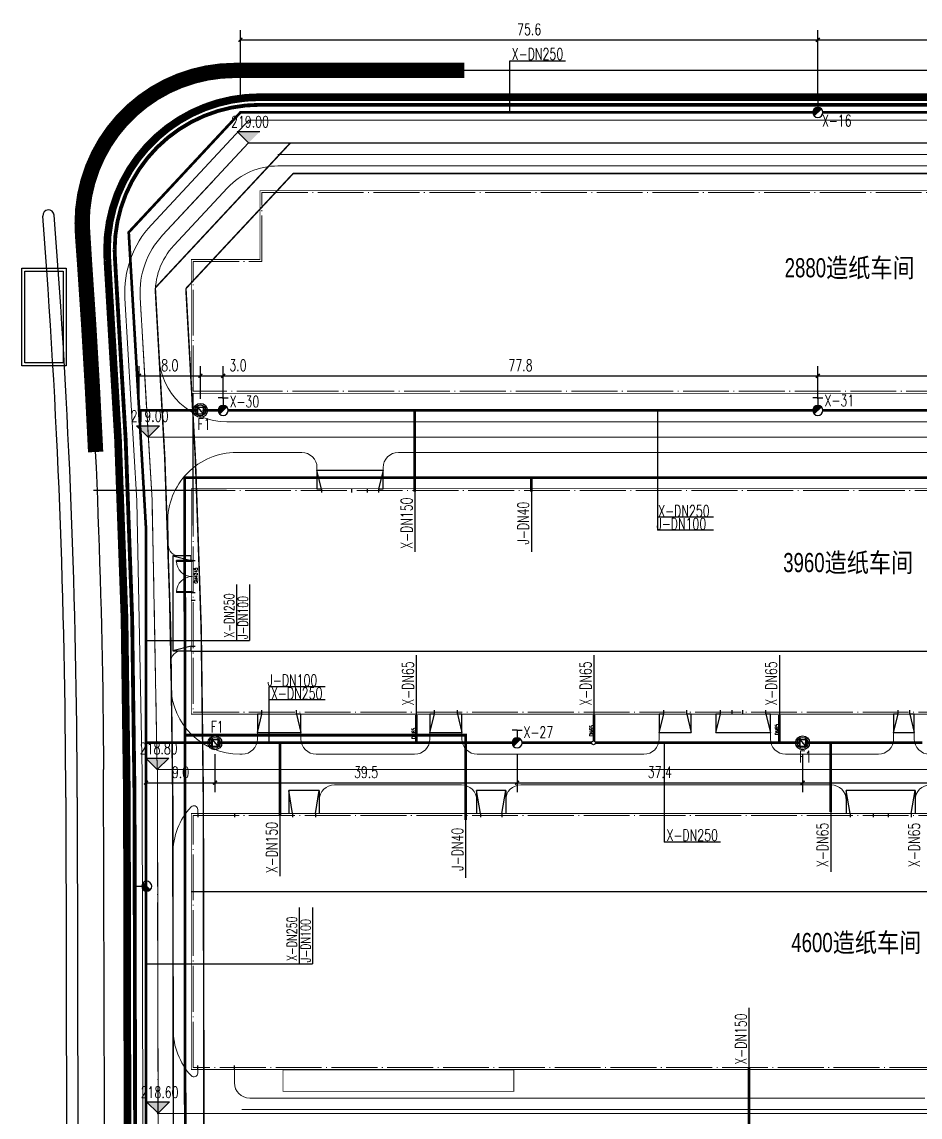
# Model space of a CAD drawing. Header units: metres. Extents: x 497246 to 997717, y 2998582 to 5998198.
# Drawn here: x 499215.6 to 499333.1, y 2999120.8 to 2999264.2 of the extents above; entities that cross this region are included whole.
import ezdxf
from ezdxf.enums import TextEntityAlignment as Align

# ---------------------------------------------------------------- set-up
doc = ezdxf.new("R2010")
doc.units = ezdxf.units.M
doc.header["$LTSCALE"] = 1000
for name, pattern in [('ACAD_ISO05W100', [34, 24, -3, 0.5, -3, 0.5, -3]), ('DASH', [0.35, 0.25, -0.1]), ('DASHED', [19.05, 12.7, -6.35]), ('DOTE', [2.42, 2, -0.2, 0.02, -0.2]), ('PHANTOM2', [31.75, 15.875, -3.175, 3.175, -3.175, 3.175, -3.175])]:
    doc.linetypes.add(name, pattern=pattern)
doc.layers.get('0').update_dxf_attribs({"linetype": 'CONTINUOUS'})
doc.layers.get('Defpoints').update_dxf_attribs({"linetype": 'CONTINUOUS'})
for name, color, linetype in [('00侧分带', 3, 'CONTINUOUS'), ('DIM_ELEV', 3, 'CONTINUOUS'), ('DIM_雨水', 3, 'CONTINUOUS'), ('EQUIP_消火栓', 7, 'CONTINUOUS'), ('PIPE-消防', 1, 'CONTINUOUS'), ('PIPE-给水', 3, 'CONTINUOUS'), ('PUB_TEXT', 7, 'CONTINUOUS'), ('RD-侧石线', 5, 'CONTINUOUS'), ('RD-红线', 7, 'CONTINUOUS'), ('TEXT_消防', 7, 'CONTINUOUS'), ('TWT_DIM', 3, 'CONTINUOUS'), ('VALVE_喷淋', 7, 'CONTINUOUS'), ('WINDOW', 4, 'CONTINUOUS'), ('WINDOW_TEXT', 7, 'CONTINUOUS'), ('围墙', 6, 'FENCELINE2'), ('图例层', 7, 'CONTINUOUS'), ('建筑', 7, 'CONTINUOUS'), ('建筑门坡散水', 9, 'CONTINUOUS'), ('散水坡道', 2, 'CONTINUOUS'), ('文字', 255, 'CONTINUOUS'), ('用地边界', 7, 'CONTINUOUS'), ('红线', 1, 'PHANTOM2')]:
    doc.layers.add(name, color=color, linetype=linetype)
doc.layers.add('建筑轴线', color=1, linetype='DOTE', lineweight=15, plot=False)
doc.layers.add('道路', color=4, linetype='CONTINUOUS', lineweight=15)
doc.layers.add('道路中线', color=1, linetype='DOTE', lineweight=13)
doc.styles.add('_TCH_DIM', font='SIMPLEX', dxfattribs={"bigfont": 'GBCBIG'})
doc.styles.add('_TCH_DIM_T3', font='SIMPLEX', dxfattribs={"width": 0.705882, "bigfont": 'GBCBIG'})
doc.styles.add('_TCH_WINDOW', font='SIMPLEX', dxfattribs={"bigfont": 'GBCBIG'})
doc.styles.add('_TWT_PIPEDN', font='SIMPLEX', dxfattribs={"width": 0.8, "height": 3, "bigfont": 'HZTXT'})
doc.styles.add('HZTXT', font='txt', dxfattribs={"width": 0.7, "bigfont": 'HZTXT'})
doc.styles.get("Standard").update_dxf_attribs({"font": 'rs.shx', "bigfont": 'hztxt.shx'})
doc.styles.add('TG_LINETYPE', font='SIMPLEX', dxfattribs={"width": 0.8, "height": 3, "bigfont": 'HZTXT'})
doc.styles.add('亨利项目总图布置_2022_8_8_t3--03$0$亨利项目总图布置_2022_8_8_t3--02$0$CEC', font='ARIALN.TTF')
doc.linetypes.add('FENCELINE2', pattern='A,6.35,-2.54,[132,ltypeshp.shx,S=2.54,R=0,X=-2.54,Y=0],-2.54,25.4', length=36.83)
doc.linetypes.add('TG_J', pattern='A,2,-0.3,["J",TG_LINETYPE,S=0.1,R=0,X=-0.23,Y=-0.15],0', length=2.3)
doc.linetypes.add('TG_X', pattern='A,3,-0.3,["X",TG_LINETYPE,S=0.1,R=0,X=-0.23,Y=-0.15],0', length=3.3)
doc.dimstyles.new('_TWT_ARCH&&1', dxfattribs={"dimtxt": 1.4875, "dimasz": 0.5, "dimexe": 1.25, "dimexo": 1.5, "dimgap": 0.63125, "dimtad": 1, "dimdec": 1, "dimzin": 0, "dimdsep": 46, "dimtxsty": '_TCH_DIM_T3', "dimblk": 'ARCHTICK', "dimcen": 0.09, "dimclrt": 7, "dimazin": 2, "dimtfac": 1, "dimtdec": 1, "dimtix": 1, "dimtmove": 2, "dimatfit": 3, "dimfxl": 1, "dimtolj": 1, "dimtzin": 0, "dimarcsym": 0})

# ---------------------------------------------------------------- blocks, each defined once
blk = doc.blocks.new('$DorLib2D$00000002')
for p, q in [((-0.5, 0), (-0.5, 0.4875)), ((-0.475, 0.4875), (-0.5, 0.4875)), ((-0.475, 0), (-0.475, 0.4875)), ((0.475, 0), (0.475, 0.4875)), ((0.475, 0.4875), (0.5, 0.4875)), ((0.5, 0), (0.5, 0.4875)), ((-0.5, 0), (-0.475, 0)), ((0.5, 0), (0.475, 0))]:
    blk.add_line(p, q)
at = {"lineweight": 13}
for centre, start, end in [((-0.4875, 0), 0, 88.53072), ((0.4875, 0), 91.46928, 180)]:
    blk.add_arc(centre, 0.4875, start, end, dxfattribs=at)
blk = doc.blocks.new('$VALVE$00000316')
for p, q in [((-125, 72), (125, -72)), ((-125, 72), (-125, -72)), ((-125, 72), (125, 72)), ((125, 72), (125, -72)), ((-125, -72), (125, -72))]:
    blk.add_line(p, q)
at = {"const_width": 21.1}
blk.add_lwpolyline([(-11, 0, 1), (11, 0, 1)], format="xyb", close=True, dxfattribs=at)
for p in [(-125, 0), (125, 0)]:
    blk.add_point(p)
at = {"color": 7, "flags": 9}
for tag in ['XSIZE', 'YSIZE']:
    blk.add_attdef(tag, (0, 0), '', height=0.5, dxfattribs=at)
blk = doc.blocks.new('_ArchTick')
at = {"color": 0, "linetype": 'ByBlock', "const_width": 0.4}
blk.add_lwpolyline([(-0.5, -0.5), (0.5, 0.5)], dxfattribs=at)
blk = doc.blocks.new('*D379')
at = {"layer": 'Defpoints', "color": 0, "transparency": 16777216}
for p in [(499317.76, 2999169.83), (499363.4, 2999169.83), (499363.4, 2999164.61)]:
    blk.add_point(p, dxfattribs=at)
at = {"layer": 'TWT_DIM', "color": 0, "lineweight": -2, "transparency": 16777216}
for p, q in [((499317.76, 2999168.33), (499317.76, 2999163.36)), ((499363.4, 2999168.33), (499363.4, 2999163.36)), ((499317.76, 2999164.61), (499363.4, 2999164.61))]:
    blk.add_line(p, q, dxfattribs=at)
at = {"layer": 'TWT_DIM', "color": 0, "lineweight": -2, "transparency": 16777216, "xscale": 0.5, "yscale": 0.5, "zscale": 0.5, "rotation": 180}
blk.add_blockref('_ArchTick', (499317.76, 2999164.61), dxfattribs=at)
at = {"layer": 'TWT_DIM', "color": 0, "lineweight": -2, "transparency": 16777216, "xscale": 0.5, "yscale": 0.5, "zscale": 0.5}
blk.add_blockref('_ArchTick', (499363.4, 2999164.61), dxfattribs=at)
at = {"layer": 'TWT_DIM', "color": 7, "transparency": 16777216, "insert": (499340.58, 2999165.98), "char_height": 1.488, "attachment_point": 5, "style": '_TCH_DIM_T3'}
blk.add_mtext('\\A1;45.6', dxfattribs=at)
blk = doc.blocks.new('*D380')
at = {"layer": 'Defpoints', "color": 0, "transparency": 16777216}
for p in [(499280.4, 2999169.83), (499317.76, 2999169.83), (499317.76, 2999164.61)]:
    blk.add_point(p, dxfattribs=at)
at = {"layer": 'TWT_DIM', "color": 0, "lineweight": -2, "transparency": 16777216}
for p, q in [((499280.4, 2999168.33), (499280.4, 2999163.36)), ((499317.76, 2999168.33), (499317.76, 2999163.36)), ((499280.4, 2999164.61), (499317.76, 2999164.61))]:
    blk.add_line(p, q, dxfattribs=at)
at = {"layer": 'TWT_DIM', "color": 0, "lineweight": -2, "transparency": 16777216, "xscale": 0.5, "yscale": 0.5, "zscale": 0.5, "rotation": 180}
blk.add_blockref('_ArchTick', (499280.4, 2999164.61), dxfattribs=at)
at = {"layer": 'TWT_DIM', "color": 0, "lineweight": -2, "transparency": 16777216, "xscale": 0.5, "yscale": 0.5, "zscale": 0.5}
blk.add_blockref('_ArchTick', (499317.76, 2999164.61), dxfattribs=at)
at = {"layer": 'TWT_DIM', "color": 7, "transparency": 16777216, "insert": (499299.08, 2999165.98), "char_height": 1.488, "attachment_point": 5, "style": '_TCH_DIM_T3'}
blk.add_mtext('\\A1;37.4', dxfattribs=at)
blk = doc.blocks.new('*D381')
at = {"layer": 'Defpoints', "color": 0, "transparency": 16777216}
for p in [(499240.87, 2999169.83), (499280.4, 2999169.83), (499280.4, 2999164.61)]:
    blk.add_point(p, dxfattribs=at)
at = {"layer": 'TWT_DIM', "color": 0, "lineweight": -2, "transparency": 16777216}
for p, q in [((499240.87, 2999168.33), (499240.87, 2999163.36)), ((499280.4, 2999168.33), (499280.4, 2999163.36)), ((499240.87, 2999164.61), (499280.4, 2999164.61))]:
    blk.add_line(p, q, dxfattribs=at)
at = {"layer": 'TWT_DIM', "color": 0, "lineweight": -2, "transparency": 16777216, "xscale": 0.5, "yscale": 0.5, "zscale": 0.5, "rotation": 180}
blk.add_blockref('_ArchTick', (499240.87, 2999164.61), dxfattribs=at)
at = {"layer": 'TWT_DIM', "color": 0, "lineweight": -2, "transparency": 16777216, "xscale": 0.5, "yscale": 0.5, "zscale": 0.5}
blk.add_blockref('_ArchTick', (499280.4, 2999164.61), dxfattribs=at)
at = {"layer": 'TWT_DIM', "color": 7, "transparency": 16777216, "insert": (499260.64, 2999165.98), "char_height": 1.488, "attachment_point": 5, "style": '_TCH_DIM_T3'}
blk.add_mtext('\\A1;39.5', dxfattribs=at)
blk = doc.blocks.new('*D382')
at = {"layer": 'Defpoints', "color": 0, "transparency": 16777216}
for p in [(499231.85, 2999169.83), (499240.87, 2999169.83), (499240.87, 2999164.61)]:
    blk.add_point(p, dxfattribs=at)
at = {"layer": 'TWT_DIM', "color": 0, "lineweight": -2, "transparency": 16777216}
for p, q in [((499231.85, 2999168.33), (499231.85, 2999163.36)), ((499240.87, 2999168.33), (499240.87, 2999163.36)), ((499231.85, 2999164.61), (499240.87, 2999164.61))]:
    blk.add_line(p, q, dxfattribs=at)
at = {"layer": 'TWT_DIM', "color": 0, "lineweight": -2, "transparency": 16777216, "xscale": 0.5, "yscale": 0.5, "zscale": 0.5, "rotation": 180}
blk.add_blockref('_ArchTick', (499231.85, 2999164.61), dxfattribs=at)
at = {"layer": 'TWT_DIM', "color": 0, "lineweight": -2, "transparency": 16777216, "xscale": 0.5, "yscale": 0.5, "zscale": 0.5}
blk.add_blockref('_ArchTick', (499240.87, 2999164.61), dxfattribs=at)
at = {"layer": 'TWT_DIM', "color": 7, "transparency": 16777216, "insert": (499236.36, 2999165.98), "char_height": 1.488, "attachment_point": 5, "style": '_TCH_DIM_T3'}
blk.add_mtext('\\A1;9.0', dxfattribs=at)
blk = doc.blocks.new('*D408')
at = {"layer": 'Defpoints', "color": 0, "transparency": 16777216}
for p in [(499319.75, 2999261.83), (499244.2, 2999252.33), (499319.75, 2999252.33)]:
    blk.add_point(p, dxfattribs=at)
at = {"layer": 'TWT_DIM', "color": 0, "lineweight": -2, "transparency": 16777216}
for p, q in [((499244.2, 2999253.83), (499244.2, 2999263.08)), ((499319.75, 2999253.83), (499319.75, 2999263.08)), ((499244.2, 2999261.83), (499319.75, 2999261.83))]:
    blk.add_line(p, q, dxfattribs=at)
at = {"layer": 'TWT_DIM', "color": 0, "lineweight": -2, "transparency": 16777216, "xscale": 0.5, "yscale": 0.5, "zscale": 0.5, "rotation": 180}
blk.add_blockref('_ArchTick', (499244.2, 2999261.83), dxfattribs=at)
at = {"layer": 'TWT_DIM', "color": 0, "lineweight": -2, "transparency": 16777216, "xscale": 0.5, "yscale": 0.5, "zscale": 0.5}
blk.add_blockref('_ArchTick', (499319.75, 2999261.83), dxfattribs=at)
at = {"layer": 'TWT_DIM', "color": 7, "transparency": 16777216, "insert": (499281.98, 2999263.2), "char_height": 1.488, "attachment_point": 5, "style": '_TCH_DIM_T3'}
blk.add_mtext('\\A1;75.6', dxfattribs=at)
blk = doc.blocks.new('*D409')
at = {"layer": 'Defpoints', "color": 0, "transparency": 16777216}
for p in [(499399.75, 2999261.83), (499319.75, 2999252.33), (499399.75, 2999252.33)]:
    blk.add_point(p, dxfattribs=at)
at = {"layer": 'TWT_DIM', "color": 0, "lineweight": -2, "transparency": 16777216}
for p, q in [((499319.75, 2999253.83), (499319.75, 2999263.08)), ((499399.75, 2999253.83), (499399.75, 2999263.08)), ((499319.75, 2999261.83), (499399.75, 2999261.83))]:
    blk.add_line(p, q, dxfattribs=at)
at = {"layer": 'TWT_DIM', "color": 0, "lineweight": -2, "transparency": 16777216, "xscale": 0.5, "yscale": 0.5, "zscale": 0.5, "rotation": 180}
blk.add_blockref('_ArchTick', (499319.75, 2999261.83), dxfattribs=at)
at = {"layer": 'TWT_DIM', "color": 0, "lineweight": -2, "transparency": 16777216, "xscale": 0.5, "yscale": 0.5, "zscale": 0.5}
blk.add_blockref('_ArchTick', (499399.75, 2999261.83), dxfattribs=at)
at = {"layer": 'TWT_DIM', "color": 7, "transparency": 16777216, "insert": (499359.75, 2999263.2), "char_height": 1.488, "attachment_point": 5, "style": '_TCH_DIM_T3'}
blk.add_mtext('\\A1;80.0', dxfattribs=at)
blk = doc.blocks.new('*D417')
at = {"layer": 'Defpoints', "color": 0, "transparency": 16777216}
for p in [(499319.75, 2999217.86), (499241.95, 2999213.33), (499319.75, 2999213.33)]:
    blk.add_point(p, dxfattribs=at)
at = {"layer": 'TWT_DIM', "color": 0, "lineweight": -2, "transparency": 16777216}
for p, q in [((499241.95, 2999214.83), (499241.95, 2999219.11)), ((499319.75, 2999214.83), (499319.75, 2999219.11)), ((499241.95, 2999217.86), (499319.75, 2999217.86))]:
    blk.add_line(p, q, dxfattribs=at)
at = {"layer": 'TWT_DIM', "color": 0, "lineweight": -2, "transparency": 16777216, "xscale": 0.5, "yscale": 0.5, "zscale": 0.5, "rotation": 180}
blk.add_blockref('_ArchTick', (499241.95, 2999217.86), dxfattribs=at)
at = {"layer": 'TWT_DIM', "color": 0, "lineweight": -2, "transparency": 16777216, "xscale": 0.5, "yscale": 0.5, "zscale": 0.5}
blk.add_blockref('_ArchTick', (499319.75, 2999217.86), dxfattribs=at)
at = {"layer": 'TWT_DIM', "color": 7, "transparency": 16777216, "insert": (499280.85, 2999219.23), "char_height": 1.488, "attachment_point": 5, "style": '_TCH_DIM_T3'}
blk.add_mtext('\\A1;77.8', dxfattribs=at)
blk = doc.blocks.new('*D418')
at = {"layer": 'Defpoints', "color": 0, "transparency": 16777216}
for p in [(499399.75, 2999217.86), (499319.75, 2999213.33), (499399.75, 2999213.33)]:
    blk.add_point(p, dxfattribs=at)
at = {"layer": 'TWT_DIM', "color": 0, "lineweight": -2, "transparency": 16777216}
for p, q in [((499319.75, 2999214.83), (499319.75, 2999219.11)), ((499399.75, 2999214.83), (499399.75, 2999219.11)), ((499319.75, 2999217.86), (499399.75, 2999217.86))]:
    blk.add_line(p, q, dxfattribs=at)
at = {"layer": 'TWT_DIM', "color": 0, "lineweight": -2, "transparency": 16777216, "xscale": 0.5, "yscale": 0.5, "zscale": 0.5, "rotation": 180}
blk.add_blockref('_ArchTick', (499319.75, 2999217.86), dxfattribs=at)
at = {"layer": 'TWT_DIM', "color": 0, "lineweight": -2, "transparency": 16777216, "xscale": 0.5, "yscale": 0.5, "zscale": 0.5}
blk.add_blockref('_ArchTick', (499399.75, 2999217.86), dxfattribs=at)
at = {"layer": 'TWT_DIM', "color": 7, "transparency": 16777216, "insert": (499359.75, 2999219.23), "char_height": 1.488, "attachment_point": 5, "style": '_TCH_DIM_T3'}
blk.add_mtext('\\A1;80.0', dxfattribs=at)
blk = doc.blocks.new('*D420')
at = {"layer": 'Defpoints', "color": 0, "transparency": 16777216}
for p in [(499241.95, 2999217.86), (499238.97, 2999213.33), (499241.95, 2999213.33)]:
    blk.add_point(p, dxfattribs=at)
at = {"layer": 'TWT_DIM', "color": 0, "lineweight": -2, "transparency": 16777216}
for p, q in [((499238.97, 2999214.83), (499238.97, 2999219.11)), ((499241.95, 2999214.83), (499241.95, 2999219.11)), ((499238.97, 2999217.86), (499241.95, 2999217.86))]:
    blk.add_line(p, q, dxfattribs=at)
at = {"layer": 'TWT_DIM', "color": 0, "lineweight": -2, "transparency": 16777216, "xscale": 0.5, "yscale": 0.5, "zscale": 0.5, "rotation": 180}
blk.add_blockref('_ArchTick', (499238.97, 2999217.86), dxfattribs=at)
at = {"layer": 'TWT_DIM', "color": 0, "lineweight": -2, "transparency": 16777216, "xscale": 0.5, "yscale": 0.5, "zscale": 0.5}
blk.add_blockref('_ArchTick', (499241.95, 2999217.86), dxfattribs=at)
at = {"layer": 'TWT_DIM', "color": 7, "transparency": 16777216, "insert": (499243.88, 2999219.23), "char_height": 1.488, "attachment_point": 5, "style": '_TCH_DIM_T3'}
blk.add_mtext('\\A1;3.0', dxfattribs=at)
blk = doc.blocks.new('*D421')
at = {"layer": 'Defpoints', "color": 0, "transparency": 16777216}
for p in [(499238.97, 2999217.86), (499230.94, 2999213.33), (499238.97, 2999213.33)]:
    blk.add_point(p, dxfattribs=at)
at = {"layer": 'TWT_DIM', "color": 0, "lineweight": -2, "transparency": 16777216}
for p, q in [((499230.94, 2999214.83), (499230.94, 2999219.11)), ((499238.97, 2999214.83), (499238.97, 2999219.11)), ((499230.94, 2999217.86), (499238.97, 2999217.86))]:
    blk.add_line(p, q, dxfattribs=at)
at = {"layer": 'TWT_DIM', "color": 0, "lineweight": -2, "transparency": 16777216, "xscale": 0.5, "yscale": 0.5, "zscale": 0.5, "rotation": 180}
blk.add_blockref('_ArchTick', (499230.94, 2999217.86), dxfattribs=at)
at = {"layer": 'TWT_DIM', "color": 0, "lineweight": -2, "transparency": 16777216, "xscale": 0.5, "yscale": 0.5, "zscale": 0.5}
blk.add_blockref('_ArchTick', (499238.97, 2999217.86), dxfattribs=at)
at = {"layer": 'TWT_DIM', "color": 7, "transparency": 16777216, "insert": (499234.96, 2999219.23), "char_height": 1.488, "attachment_point": 5, "style": '_TCH_DIM_T3'}
blk.add_mtext('\\A1;8.0', dxfattribs=at)
blk = doc.blocks.new('$TwtSys$00000385')
for p, q in [((0, 331), (-130, 331)), ((0, 331), (0, 131)), ((0, 331), (130, 331)), ((92, 92), (-92, -92))]:
    blk.add_line(p, q)
for start, end in [(135, 315), (315, 135)]:
    blk.add_arc((0, 0), 131, start, end)
at = {"color": 0}
for points in [[(-34, 127), (-127, 34), (34, 127), (-127, -34)], [(-93, 93), (-93, 93), (-34, 127), (-127, 34)], [(34, 127), (-127, -34), (93, 93), (-93, -93)]]:
    blk.add_solid(points, dxfattribs=at)

msp = doc.modelspace()

# ---------------------------------------------------------------- hatches: boundary and pattern name
at = {"layer": 'DIM_ELEV'}
for points in [[(499245.26, 2999248.33), (499243.76, 2999249.83), (499246.76, 2999249.83)], [(499232.12, 2999209.83), (499230.62, 2999211.33), (499233.62, 2999211.33)], [(499233.32, 2999166.33), (499231.82, 2999167.83), (499234.82, 2999167.83)], [(499233.42, 2999121.34), (499231.92, 2999122.84), (499234.92, 2999122.84)]]:
    msp.add_hatch(color=0, dxfattribs=at).paths.add_polyline_path(points)
at = {"layer": 'PIPE-消防', "linetype": 'TG_X'}
for points in [[(499244.2, 2999252.33), (499244.07, 2999252.45), (499244.13, 2999252.51)], [(499244.2, 2999252.33), (499244.2, 2999252.51), (499244.13, 2999252.51)], [(499229.59, 2999236.64), (499229.46, 2999236.76), (499229.41, 2999236.71)], [(499229.59, 2999236.64), (499229.41, 2999236.63), (499229.41, 2999236.71)], [(499231.85, 2999197.88), (499232.03, 2999197.89), (499231.68, 2999197.88)], [(499231.85, 2999197.88), (499232.03, 2999197.89), (499231.68, 2999197.88)]]:
    msp.add_hatch(color=256, dxfattribs=at).paths.add_polyline_path(points)
at = {"layer": 'PIPE-给水', "linetype": 'TG_J'}
for points in [[(499236.92, 2999204.53), (499236.74, 2999204.53), (499236.74, 2999204.71)], [(499236.92, 2999204.53), (499236.92, 2999204.71), (499236.74, 2999204.71)], [(499273.67, 2999170.83), (499273.84, 2999170.83), (499273.84, 2999171.01)], [(499273.67, 2999170.83), (499273.67, 2999171.01), (499273.84, 2999171.01)]]:
    msp.add_hatch(color=80, dxfattribs=at).paths.add_polyline_path(points)

# ---------------------------------------------------------------- linework, layer by layer
at = {"color": 0}
msp.add_line((499249.77, 2999127.08), (499279.97, 2999127.08), dxfattribs=at)
at = {"color": 0, "ltscale": 10}
for points in [[(499221.41, 2999219.16), (499215.61, 2999219.16), (499215.61, 2999231.96), (499221.41, 2999231.96)], [(499221.41, 2999219.16), (499215.61, 2999219.16), (499215.61, 2999231.96), (499221.41, 2999231.96)], [(499221.01, 2999219.56), (499216.01, 2999219.56), (499216.01, 2999231.56), (499221.01, 2999231.56)]]:
    msp.add_lwpolyline(points, close=True, dxfattribs=at)
at = {"layer": '00侧分带', "ltscale": 100}
for p, q in [((499221.35, 2999162.65), (499221.49, 2999081.33)), ((499222.85, 2999162.66), (499222.99, 2999081.33))]:
    msp.add_line(p, q, dxfattribs=at)
for centre, radius, start, end in [((499219.09, 2999238.82), 0.75, 4.5851, 184.5851), ((498209.35, 2999160.85), 1012, 0.10213, 4.41528), ((498209.35, 2999160.85), 1013.5, 0.10213, 4.41553)]:
    msp.add_arc(centre, radius, start, end, dxfattribs=at)
at = {"layer": 'DIM_ELEV', "color": 0}
for p, q in [((499245.26, 2999248.33), (499243.76, 2999249.83)), ((499243.76, 2999249.83), (499246.76, 2999249.83)), ((499232.12, 2999209.83), (499230.62, 2999211.33)), ((499230.62, 2999211.33), (499233.62, 2999211.33)), ((499232.12, 2999209.83), (499233.62, 2999211.33)), ((499233.32, 2999166.33), (499231.82, 2999167.83)), ((499231.82, 2999167.83), (499234.82, 2999167.83)), ((499233.32, 2999166.33), (499234.82, 2999167.83)), ((499233.42, 2999121.34), (499231.92, 2999122.84)), ((499231.92, 2999122.84), (499234.92, 2999122.84)), ((499233.42, 2999121.34), (499234.92, 2999122.84))]:
    msp.add_line(p, q, dxfattribs=at)
at = {"layer": 'DIM_雨水', "color": 4}
for p, q in [((499238.02, 2999198.27), (499238.02, 2999215.54)), ((499242.39, 2999202.83), (499225, 2999202.83))]:
    msp.add_line(p, q, dxfattribs=at)
at = {"layer": 'PIPE-消防', "color": 70, "linetype": 'ByBlock'}
for p, q in [((499279.41, 2999259.05), (499279.41, 2999252.33)), ((499298.76, 2999213.33), (499298.76, 2999197.64)), ((499232.01, 2999183.22), (499245.41, 2999183.22)), ((499247.93, 2999177.16), (499247.93, 2999169.83)), ((499299.66, 2999169.83), (499299.66, 2999156.82)), ((499232.02, 2999140.92), (499253.62, 2999140.92))]:
    msp.add_line(p, q, dxfattribs=at)
at = {"layer": 'PIPE-消防', "color": 70, "linetype": 'TG_X', "ltscale": 700}
for p, q in [((499267.02, 2999202.69), (499267.02, 2999194.83)), ((499282.27, 2999202.69), (499282.27, 2999194.83)), ((499267.2, 2999181.3), (499267.2, 2999173.45)), ((499290.45, 2999181.3), (499290.45, 2999173.45)), ((499314.72, 2999181.3), (499314.72, 2999173.45)), ((499321.43, 2999160.79), (499321.43, 2999152.94)), ((499249.37, 2999160.23), (499249.37, 2999152.37)), ((499273.67, 2999159.99), (499273.67, 2999152.14)), ((499310.74, 2999135.16), (499310.74, 2999127.31))]:
    msp.add_line(p, q, dxfattribs=at)
at = {"layer": 'PIPE-消防', "linetype": 'TG_X', "ltscale": 0.005, "const_width": 0.35}
for points in [[(499229.59, 2999236.64), (499244.2, 2999252.33)], [(499244.2, 2999252.33), (499319.1, 2999252.33)], [(499320.41, 2999252.33), (499399.1, 2999252.33)], [(499230.95, 2999213.33), (499238.52, 2999213.33)], [(499239.41, 2999213.33), (499241.3, 2999213.33)], [(499242.61, 2999213.33), (499267.02, 2999213.33)], [(499267.02, 2999213.33), (499319.1, 2999213.33)], [(499320.41, 2999213.33), (499392.47, 2999213.33)], [(499267.2, 2999169.83), (499267.2, 2999173.45)], [(499290.45, 2999170.08), (499290.45, 2999173.45)], [(499314.72, 2999169.83), (499314.72, 2999173.45)], [(499231.85, 2999117.83), (499231.85, 2999169.83)], [(499249.37, 2999169.83), (499267.2, 2999169.83)], [(499267.2, 2999169.83), (499279.75, 2999169.83)], [(499281.06, 2999169.83), (499290.15, 2999169.83)], [(499290.7, 2999169.83), (499314.72, 2999169.83)], [(499314.72, 2999169.83), (499317.31, 2999169.83)], [(499318.21, 2999169.83), (499321.43, 2999169.83)], [(499321.43, 2999169.83), (499333.42, 2999169.83)], [(499310.74, 2999117.83), (499310.74, 2999127.31)]]:
    msp.add_lwpolyline(points, dxfattribs=at)
at = {"layer": 'PIPE-消防', "linetype": 'TG_X', "ltscale": 0.004, "const_width": 0.35}
for points in [[(499230.95, 2999213.33), (499229.59, 2999236.64)], [(499231.85, 2999197.88), (499230.95, 2999213.33)], [(499231.85, 2999169.83), (499231.85, 2999197.88)], [(499231.85, 2999169.83), (499240.42, 2999169.83)], [(499241.32, 2999169.83), (499249.37, 2999169.83)]]:
    msp.add_lwpolyline(points, dxfattribs=at)
at = {"layer": 'PIPE-消防', "linetype": 'TG_X', "ltscale": 2, "const_width": 0.35}
msp.add_lwpolyline([(499267.02, 2999202.69), (499267.02, 2999213.33)], dxfattribs=at)
at = {"layer": 'PIPE-消防', "linetype": 'TG_X', "ltscale": 0.0025, "const_width": 0.35}
for points in [[(499249.37, 2999160.23), (499249.37, 2999169.83)], [(499321.43, 2999160.79), (499321.43, 2999169.83)]]:
    msp.add_lwpolyline(points, dxfattribs=at)
at = {"layer": 'PIPE-消防', "linetype": 'TG_X'}
msp.add_circle((499290.4, 2999169.83), 0.25, dxfattribs=at)
at = {"layer": 'PIPE-给水', "color": 70, "linetype": 'ByBlock'}
for p, q in [((499286.75, 2999259.05), (499279.41, 2999259.05)), ((499306.1, 2999199.35), (499298.76, 2999199.35)), ((499306.1, 2999197.64), (499298.76, 2999197.64)), ((499243.7, 2999190.56), (499243.7, 2999183.22)), ((499245.41, 2999190.56), (499245.41, 2999183.22)), ((499255.27, 2999177.16), (499247.93, 2999177.16)), ((499255.27, 2999175.45), (499247.93, 2999175.45)), ((499307, 2999156.82), (499299.66, 2999156.82)), ((499251.91, 2999148.26), (499251.91, 2999140.92)), ((499253.62, 2999148.26), (499253.62, 2999140.92))]:
    msp.add_line(p, q, dxfattribs=at)
at = {"layer": 'PIPE-给水', "color": 80, "linetype": 'TG_J', "ltscale": 0.004, "const_width": 0.35}
for points in [[(499236.94, 2999170.83), (499236.92, 2999204.53)], [(499236.92, 2999204.53), (499282.27, 2999204.53)], [(499282.27, 2999202.69), (499282.27, 2999204.53)], [(499282.27, 2999204.53), (499392.46, 2999204.53)], [(499237.01, 2999071.33), (499236.94, 2999170.83)], [(499236.94, 2999170.83), (499273.67, 2999170.83)], [(499273.67, 2999159.74), (499273.67, 2999170.83)]]:
    msp.add_lwpolyline(points, dxfattribs=at)
at = {"layer": 'RD-侧石线', "color": 5, "ltscale": 0.1}
for p, q in [((499616.02, 2999257.83), (499243.49, 2999257.83)), ((499223.49, 2999237.83), (499223.79, 2999232.91)), ((499226.43, 2999121.33), (499226.31, 2999166.33)), ((499226.49, 2999081.32), (499226.42, 2999121.33))]:
    msp.add_line(p, q, dxfattribs=at)
for centre, radius, start, end in [((499243.49, 2999237.83), 20, 90, 180), ((498209.35, 2999160.85), 1017, 0.30887, 4.06328)]:
    msp.add_arc(centre, radius, start, end, dxfattribs=at)
at = {"layer": 'RD-红线', "ltscale": 0.1}
for points in [[(499226.8, 2999232.92), (499226.75, 2999234.33, -0.414214), (499246.75, 2999254.33), (499642.36, 2999254.33)], [(499226.8, 2999232.92), (499226.75, 2999234.33, -0.414214), (499246.75, 2999254.33), (499642.36, 2999254.33)], [(499226.8, 2999232.92, -0.017235), (499229.35, 2999162.67), (499229.5, 2999073.92)], [(499226.8, 2999232.92, -0.017235), (499229.35, 2999162.67), (499229.64, 2998995.3), (499233.19, 2998970.3), (499233.27, 2998924.83, 0.37059), (499250.26, 2998905.06)]]:
    msp.add_lwpolyline(points, format="xyb", dxfattribs=at)
at = {"layer": 'VALVE_喷淋', "linetype": 'Continuous'}
for p, q in [((499238.52, 2999213.83), (499238.52, 2999212.83)), ((499238.59, 2999213.83), (499238.6, 2999212.83)), ((499239.34, 2999213.83), (499239.35, 2999212.83)), ((499239.42, 2999213.83), (499239.42, 2999212.83)), ((499240.42, 2999170.33), (499240.42, 2999169.33)), ((499240.49, 2999170.33), (499240.5, 2999169.33)), ((499241.24, 2999170.33), (499241.25, 2999169.33)), ((499241.32, 2999170.33), (499241.32, 2999169.33)), ((499317.31, 2999170.33), (499317.31, 2999169.33)), ((499317.38, 2999170.33), (499317.39, 2999169.33)), ((499318.13, 2999170.33), (499318.14, 2999169.33)), ((499318.21, 2999170.33), (499318.21, 2999169.33))]:
    msp.add_line(p, q, dxfattribs=at)
for centre, radius in [((499238.97, 2999213.33), 0.913), ((499238.97, 2999213.33), 0.913), ((499238.97, 2999213.33), 0.713), ((499238.97, 2999213.33), 0.713), ((499240.87, 2999169.83), 0.913), ((499240.87, 2999169.83), 0.913), ((499240.87, 2999169.83), 0.713), ((499240.87, 2999169.83), 0.713), ((499317.76, 2999169.83), 0.913), ((499317.76, 2999169.83), 0.913), ((499317.76, 2999169.83), 0.713), ((499317.76, 2999169.83), 0.713)]:
    msp.add_circle(centre, radius, dxfattribs=at)
at = {"layer": '围墙', "ltscale": 0.3, "const_width": 0.5, "flags": 128}
msp.add_lwpolyline([(499230.35, 2999162.67, 0.01723), (499227.8, 2999232.97), (499227.75, 2999234.35, -0.413944), (499246.75, 2999253.33), (499621.24, 2999253.33)], format="xyb", dxfattribs=at)
msp.add_lwpolyline([(499230.53, 2999057.41), (499230.35, 2999162.67)], dxfattribs=at)
at = {"layer": '图例层', "color": 1, "linetype": 'DASHED', "ltscale": 0.5}
msp.add_line((499245.26, 2999248.33), (499631.02, 2999248.33), dxfattribs=at)
at = {"layer": '图例层', "color": 253, "const_width": 2, "flags": 128}
for points in [[(499273.49, 2999257.83), (499243.49, 2999257.83, 0.414214), (499223.49, 2999237.83), (499223.79, 2999232.91)], [(499223.51, 2999238.72), (499223.54, 2999236.35), (499223.79, 2999232.91, -0.006163), (499225.26, 2999207.89, -0.006163)]]:
    msp.add_lwpolyline(points, format="xyb", dxfattribs=at)
at = {"layer": '图例层', "color": 1, "linetype": 'DASHED', "ltscale": 0.5, "const_width": 0.2}
for points in [[(499233.06, 2999229.37), (499250.73, 2999248.33)], [(499250.73, 2999248.33), (499634.72, 2999248.33)]]:
    msp.add_lwpolyline(points, dxfattribs=at)
at = {"layer": '图例层', "color": 11, "linetype": 'DASH', "ltscale": 20, "const_width": 0.2, "flags": 128}
for points in [[(499237.07, 2999229.28), (499251.1, 2999244.33)], [(499251.1, 2999244.33), (499631.99, 2999244.33)]]:
    msp.add_lwpolyline(points, dxfattribs=at)
at = {"layer": '图例层', "color": 1, "linetype": 'DASHED', "ltscale": 0.5, "const_width": 0.2}
msp.add_lwpolyline([(499233.06, 2999229.37, -0.016263), (499235.35, 2999162.68), (499235.64, 2998995.72), (499239.19, 2998970.73), (499239.26, 2998930.14)], format="xyb", dxfattribs=at)
at = {"layer": '图例层', "color": 11, "linetype": 'DASH', "ltscale": 20, "const_width": 0.2, "flags": 128}
msp.add_lwpolyline([(499237.07, 2999229.28, -0.016176), (499239.35, 2999162.69), (499239.64, 2998996.01), (499243.19, 2998971.02), (499243.26, 2998930.08)], format="xyb", dxfattribs=at)
at = {"layer": '建筑', "linetype": 'Continuous'}
msp.add_line((499237.77, 2999181.83), (499389.77, 2999181.83), dxfattribs=at)
at = {"layer": '建筑'}
msp.add_line((499249.77, 2999127.08), (499279.97, 2999127.08), dxfattribs=at)
at = {"layer": '建筑', "linetype": 'Continuous', "const_width": 0.1}
for points in [[(499403.27, 2999242.08), (499403.27, 2999215.58), (499237.77, 2999215.58), (499237.77, 2999233.08), (499246.77, 2999233.08), (499246.77, 2999242.08)], [(499237.77, 2999173.58), (499389.77, 2999173.58), (499389.77, 2999203.08), (499237.77, 2999203.08)], [(499237.77, 2999127.08), (499249.77, 2999127.08), (499249.77, 2999124.23), (499279.97, 2999124.23), (499279.97, 2999127.08), (499357.77, 2999127.08), (499357.77, 2999124.23), (499370.27, 2999124.23), (499370.27, 2999127.08), (499430.27, 2999127.08), (499430.27, 2999160.58), (499237.77, 2999160.58)]]:
    msp.add_lwpolyline(points, close=True, dxfattribs=at)
at = {"layer": '建筑', "flags": 128}
msp.add_lwpolyline([(499430.27, 2999150.33), (499237.77, 2999150.33)], dxfattribs=at)
at = {"layer": '建筑轴线', "ltscale": 0.003}
for points in [[(499403.02, 2999241.83), (499403.02, 2999215.83), (499238.02, 2999215.83), (499238.02, 2999232.83), (499247.02, 2999232.83), (499247.02, 2999241.83)], [(499238.02, 2999173.83), (499389.52, 2999173.83), (499389.52, 2999202.83), (499238.02, 2999202.83)], [(499238.02, 2999160.33), (499430.02, 2999160.33), (499430.02, 2999127.33), (499238.02, 2999127.33)]]:
    msp.add_lwpolyline(points, close=True, dxfattribs=at)
at = {"layer": '建筑门坡散水', "linetype": 'Continuous'}
for p, q in [((499254.82, 2999205.48), (499254.22, 2999205.48)), ((499254.22, 2999205.48), (499254.22, 2999203.08)), ((499254.82, 2999203.08), (499254.22, 2999205.48)), ((499262.27, 2999205.48), (499254.82, 2999205.48)), ((499262.87, 2999205.48), (499262.27, 2999203.08)), ((499262.87, 2999205.48), (499262.27, 2999205.48)), ((499262.87, 2999203.08), (499262.87, 2999205.48)), ((499254.22, 2999203.08), (499254.82, 2999203.08)), ((499254.82, 2999203.08), (499254.82, 2999202.58)), ((499258.72, 2999203.08), (499258.72, 2999202.58)), ((499260.77, 2999203.08), (499260.77, 2999202.58)), ((499262.27, 2999203.08), (499262.87, 2999203.08)), ((499262.27, 2999203.08), (499262.27, 2999202.58)), ((499235.37, 2999194.28), (499237.77, 2999193.68)), ((499237.77, 2999194.28), (499235.37, 2999194.28)), ((499235.37, 2999194.28), (499235.37, 2999193.68)), ((499235.37, 2999193.68), (499235.37, 2999182.48)), ((499237.77, 2999193.68), (499237.77, 2999194.28)), ((499237.77, 2999193.68), (499238.27, 2999193.68)), ((499237.77, 2999189.48), (499238.27, 2999189.48)), ((499237.77, 2999188.48), (499238.27, 2999188.48)), ((499235.37, 2999182.48), (499235.37, 2999181.88)), ((499237.77, 2999182.48), (499235.37, 2999181.88)), ((499235.37, 2999181.88), (499237.77, 2999181.88)), ((499237.77, 2999182.48), (499238.27, 2999182.48)), ((499237.77, 2999181.88), (499237.77, 2999182.48)), ((499246.42, 2999171.18), (499247.02, 2999173.58)), ((499247.02, 2999173.58), (499246.42, 2999173.58)), ((499246.42, 2999173.58), (499246.42, 2999171.18)), ((499247.02, 2999173.58), (499247.02, 2999174.08)), ((499251.52, 2999173.58), (499251.52, 2999174.08)), ((499252.12, 2999173.58), (499251.52, 2999173.58)), ((499251.52, 2999173.58), (499252.12, 2999171.18)), ((499252.12, 2999171.18), (499252.12, 2999173.58)), ((499268.99, 2999171.18), (499269.59, 2999173.58)), ((499269.59, 2999173.58), (499268.99, 2999173.58)), ((499268.99, 2999173.58), (499268.99, 2999171.18)), ((499269.59, 2999173.58), (499269.59, 2999174.08)), ((499272.59, 2999173.58), (499272.59, 2999174.08)), ((499273.19, 2999173.58), (499272.59, 2999173.58)), ((499272.59, 2999173.58), (499273.19, 2999171.18)), ((499273.19, 2999171.18), (499273.19, 2999173.58)), ((499298.99, 2999171.18), (499299.59, 2999173.58)), ((499299.59, 2999173.58), (499298.99, 2999173.58)), ((499298.99, 2999173.58), (499298.99, 2999171.18)), ((499299.59, 2999173.58), (499299.59, 2999174.08)), ((499302.59, 2999173.58), (499302.59, 2999174.08)), ((499303.19, 2999173.58), (499302.59, 2999173.58)), ((499302.59, 2999173.58), (499303.19, 2999171.18)), ((499303.19, 2999171.18), (499303.19, 2999173.58)), ((499306.42, 2999171.18), (499307.02, 2999173.58)), ((499307.02, 2999173.58), (499306.42, 2999173.58)), ((499306.42, 2999173.58), (499306.42, 2999171.18)), ((499307.02, 2999173.58), (499307.02, 2999174.08)), ((499308.52, 2999173.58), (499308.52, 2999174.08)), ((499309.94, 2999173.58), (499309.94, 2999174.08)), ((499312.94, 2999173.58), (499312.94, 2999174.08)), ((499313.54, 2999173.58), (499312.94, 2999173.58)), ((499312.94, 2999173.58), (499313.54, 2999171.18)), ((499313.54, 2999171.18), (499313.54, 2999173.58)), ((499329.67, 2999171.18), (499330.27, 2999173.58)), ((499330.27, 2999173.58), (499329.67, 2999173.58)), ((499329.67, 2999173.58), (499329.67, 2999171.18)), ((499330.27, 2999173.58), (499330.27, 2999174.08)), ((499331.77, 2999173.58), (499331.77, 2999174.08)), ((499332.37, 2999173.58), (499331.77, 2999173.58)), ((499331.77, 2999173.58), (499332.37, 2999171.18)), ((499332.37, 2999171.18), (499332.37, 2999173.58)), ((499246.42, 2999171.18), (499247.02, 2999171.18)), ((499247.02, 2999171.18), (499251.52, 2999171.18)), ((499251.52, 2999171.18), (499252.12, 2999171.18)), ((499268.99, 2999171.18), (499269.59, 2999171.18)), ((499269.59, 2999171.18), (499272.59, 2999171.18)), ((499272.59, 2999171.18), (499273.19, 2999171.18)), ((499298.99, 2999171.18), (499299.59, 2999171.18)), ((499299.59, 2999171.18), (499302.59, 2999171.18)), ((499302.59, 2999171.18), (499303.19, 2999171.18)), ((499306.42, 2999171.18), (499307.02, 2999171.18)), ((499307.02, 2999171.18), (499312.94, 2999171.18)), ((499312.94, 2999171.18), (499313.54, 2999171.18)), ((499329.67, 2999171.18), (499330.27, 2999171.18)), ((499330.27, 2999171.18), (499331.77, 2999171.18)), ((499331.77, 2999171.18), (499332.37, 2999171.18)), ((499254.52, 2999163.58), (499250.52, 2999163.58)), ((499250.52, 2999163.58), (499250.52, 2999160.58)), ((499251.02, 2999160.58), (499250.52, 2999163.58)), ((499254.02, 2999160.58), (499254.52, 2999163.58)), ((499254.52, 2999163.58), (499254.52, 2999160.58)), ((499278.91, 2999163.58), (499275.11, 2999163.58)), ((499275.11, 2999163.58), (499275.11, 2999160.58)), ((499275.61, 2999160.58), (499275.11, 2999163.58)), ((499278.41, 2999160.58), (499278.91, 2999163.58)), ((499278.91, 2999163.58), (499278.91, 2999160.58)), ((499332.47, 2999163.58), (499323.47, 2999163.58)), ((499323.47, 2999163.58), (499323.47, 2999160.58)), ((499323.97, 2999160.58), (499323.47, 2999163.58)), ((499331.97, 2999160.58), (499332.47, 2999163.58)), ((499332.47, 2999163.58), (499332.47, 2999160.58)), ((499238.62, 2999160.58), (499238.62, 2999160.08)), ((499243.42, 2999160.58), (499243.42, 2999160.08)), ((499251.02, 2999160.58), (499251.02, 2999160.08)), ((499254.02, 2999160.58), (499254.02, 2999160.08)), ((499275.61, 2999160.58), (499275.61, 2999160.08)), ((499278.41, 2999160.58), (499278.41, 2999160.08)), ((499323.97, 2999160.58), (499323.97, 2999160.08)), ((499326.97, 2999160.58), (499326.97, 2999160.08)), ((499328.97, 2999160.58), (499328.97, 2999160.08)), ((499331.97, 2999160.58), (499331.97, 2999160.08)), ((499238.62, 2999127.08), (499238.62, 2999127.58)), ((499243.42, 2999127.08), (499243.42, 2999127.58))]:
    msp.add_line(p, q, dxfattribs=at)
at = {"layer": '散水坡道'}
msp.add_lwpolyline([(499235.37, 2999194.28), (499237.77, 2999193.68), (499237.77, 2999194.28), (499235.37, 2999194.28), (499235.37, 2999193.68), (499235.37, 2999182.48), (499235.37, 2999181.88), (499237.77, 2999181.88), (499237.77, 2999182.48), (499235.37, 2999181.88)], dxfattribs=at)
at = {"layer": '用地边界', "color": 0}
msp.add_lwpolyline([(499742.16, 2999254.33), (499246.75, 2999254.33, 0.414214), (499226.75, 2999234.33), (499226.8, 2999232.92, -0.017235), (499229.35, 2999162.67), (499229.64, 2998995.3), (499233.19, 2998970.3), (499233.27, 2998924.83, 0.37059), (499250.26, 2998905.06), (499251.44, 2998904.92), (499253.27, 2998904.83), (499320.28, 2998904.83), (499345.28, 2998901.33), (499702.38, 2998901.33)], format="xyb", dxfattribs=at)
at = {"layer": '红线', "color": 1, "linetype": 'ACAD_ISO05W100', "flags": 128}
for const_width in [1, 1, 1, 1, 0.7, 0.7, 0.7, 0.7]:
    msp.add_lwpolyline([(499639.31, 2999254.33), (499646.01, 2999158.94), (499651.61, 2999129.26), (499659.02, 2999023.72), (499657.63, 2998993.55), (499664.11, 2998901.33), (499345.28, 2998901.33), (499320.28, 2998904.83), (499253.27, 2998904.83), (499251.44, 2998904.92), (499250.26, 2998905.06, -0.37059), (499233.27, 2998924.83), (499233.19, 2998970.3), (499229.64, 2998995.3), (499229.35, 2999162.67, 0.017235), (499226.8, 2999232.92), (499226.75, 2999234.33, -0.414214), (499246.75, 2999254.33), (499639.31, 2999254.33)], format="xyb", close=True, dxfattribs=dict(at, const_width=const_width))
at = {"layer": '道路', "linetype": 'ByBlock', "lineweight": 0, "ltscale": 0.2}
for p, q in [((499232.56, 2999237.63), (499245.32, 2999251.33)), ((499245.32, 2999251.33), (499618.41, 2999251.33)), ((499249.11, 2999246.83), (499635.99, 2999246.83)), ((499249.11, 2999245.33), (499399.52, 2999245.33)), ((499235.48, 2999234.9), (499242.53, 2999242.47)), ((499230.64, 2999201.49), (499229.09, 2999228.01)), ((499230.64, 2999201.49), (499229.09, 2999228.01)), ((499233.55, 2999220.31), (499233.08, 2999228.24)), ((499233.55, 2999220.31), (499233.08, 2999228.24)), ((499242.43, 2999211.83), (499399.52, 2999211.83)), ((499243.69, 2999207.83), (499252.22, 2999207.83)), ((499264.87, 2999207.83), (499365.67, 2999207.83)), ((499254.22, 2999203.08), (499254.22, 2999205.83)), ((499262.87, 2999203.08), (499262.87, 2999205.83)), ((499254.21, 2999203.08), (499254.21, 2999203.83)), ((499231.34, 2999165.9), (499230.64, 2999201.49)), ((499231.34, 2999165.9), (499230.64, 2999201.49)), ((499235.12, 2999177.16), (499234.7, 2999198.66)), ((499234.75, 2999195.75), (499234.7, 2999198.66)), ((499237.77, 2999194.28), (499236.25, 2999194.28)), ((499237.77, 2999181.88), (499236.56, 2999181.88)), ((499235.12, 2999177.16), (499235.06, 2999180.35)), ((499246.42, 2999173.58), (499246.42, 2999170.33)), ((499252.12, 2999173.58), (499252.12, 2999170.33)), ((499268.99, 2999173.58), (499268.99, 2999170.33)), ((499273.19, 2999173.58), (499273.19, 2999170.33)), ((499298.99, 2999173.58), (499298.99, 2999170.33)), ((499313.54, 2999173.58), (499313.54, 2999170.33)), ((499329.67, 2999173.58), (499329.67, 2999170.33)), ((499332.37, 2999173.58), (499332.37, 2999170.33)), ((499244.42, 2999168.33), (499244.12, 2999168.33)), ((499266.99, 2999168.33), (499254.12, 2999168.33)), ((499296.99, 2999168.33), (499275.19, 2999168.33)), ((499327.67, 2999168.33), (499315.54, 2999168.33)), ((499231.5, 2999077.72), (499231.34, 2999165.9)), ((499231.5, 2999077.72), (499231.34, 2999165.9)), ((499273.11, 2999164.33), (499256.52, 2999164.33)), ((499321.47, 2999164.33), (499280.91, 2999164.33)), ((499254.52, 2999160.58), (499254.52, 2999162.33)), ((499275.11, 2999160.58), (499275.11, 2999162.33)), ((499278.91, 2999160.58), (499278.91, 2999162.33)), ((499323.47, 2999160.58), (499323.47, 2999162.33)), ((499332.47, 2999160.58), (499332.47, 2999162.33)), ((499229.35, 2999161.4), (499229.52, 2999067.92)), ((499229.35, 2999161.4), (499229.52, 2999067.92)), ((499238.62, 2999160.58), (499238.62, 2999161.1)), ((499235.4, 2999132.32), (499235.36, 2999155.32)), ((499235.4, 2999132.32), (499235.36, 2999155.32)), ((499238.62, 2999127.08), (499238.62, 2999126.61)), ((499243.42, 2999127.08), (499243.42, 2999125.33)), ((499245.42, 2999123.33), (499333.77, 2999123.33)), ((499244.4, 2999121.83), (499408.52, 2999121.83))]:
    msp.add_line(p, q, dxfattribs=at)
for centre, radius, start, end in [((499249.11, 2999236.33), 9, 90, 137.0274), ((499242.07, 2999228.77), 13, 137.0274, 183.3426), ((499242.07, 2999228.77), 9, 137.0274, 183.3426), ((499242.44, 2999220.74), 8.91, 182.7903, 269.9119), ((499242.44, 2999220.74), 8.91, 182.7903, 269.9119), ((499243.69, 2999198.83), 9, 90, 181.1296), ((499252.22, 2999205.83), 2, 0, 90), ((499264.87, 2999205.83), 2, 90, 180), ((499236.25, 2999195.78), 1.5, 181.1296, 270), ((499236.56, 2999180.38), 1.5, 90, 181.1296), ((499244.12, 2999177.33), 9, 181.1296, 270), ((499244.42, 2999170.33), 2, 270, 0), ((499254.12, 2999170.33), 2, 180, 270), ((499266.99, 2999170.33), 2, 270, 0), ((499275.19, 2999170.33), 2, 180, 270), ((499296.99, 2999170.33), 2, 270, 0), ((499315.54, 2999170.33), 2, 180, 270), ((499327.67, 2999170.33), 2, 270, 0), ((499334.37, 2999170.33), 2, 180, 270), ((499256.52, 2999162.33), 2, 90, 180), ((499273.11, 2999162.33), 2, 0, 90), ((499280.91, 2999162.33), 2, 90, 180), ((499321.47, 2999162.33), 2, 0, 90), ((499334.47, 2999162.33), 2, 90, 180), ((499244.36, 2999155.33), 9, 137.2745, 180.1021), ((499238.12, 2999161.1), 0.5, 360, 137.2745), ((499244.4, 2999132.33), 9, 180.1021, 222.3166), ((499238.12, 2999126.61), 0.5, 222.3166, 0), ((499245.42, 2999125.33), 2, 180, 270)]:
    msp.add_arc(centre, radius, start, end, dxfattribs=at)
at = {"layer": '道路中线', "ltscale": 5}
for p, q in [((499234.02, 2999236.27), (499245.26, 2999248.33)), ((499232.64, 2999201.6), (499231.09, 2999228.13)), ((499232.15, 2999209.83), (499412.02, 2999209.83)), ((499233.33, 2999166.33), (499232.64, 2999201.53)), ((499437.02, 2999166.33), (499233.33, 2999166.33)), ((499233.52, 2999066.33), (499233.34, 2999166.33)), ((499437.02, 2999121.33), (499233.33, 2999121.33)), ((499233.42, 2999121.33), (499592.52, 2999121.33))]:
    msp.add_line(p, q, dxfattribs=at)
at = {"layer": '道路中线', "ltscale": 0.005}
for p, q in [((499234.02, 2999236.27), (499245.26, 2999248.33)), ((499245.26, 2999248.33), (499412.02, 2999248.33)), ((499232.64, 2999201.6), (499231.09, 2999228.13)), ((499232.15, 2999209.83), (499412.02, 2999209.83)), ((499233.33, 2999166.33), (499232.64, 2999201.53)), ((499437.02, 2999166.33), (499233.33, 2999166.33)), ((499233.52, 2999066.33), (499233.34, 2999166.33)), ((499233.42, 2999121.33), (499592.52, 2999121.33))]:
    msp.add_line(p, q, dxfattribs=at)
at = {"layer": '道路中线', "ltscale": 5}
msp.add_arc((499242.07, 2999228.77), 11, 137.0274, 183.3426, dxfattribs=at)
at = {"layer": '道路中线', "ltscale": 0.005}
msp.add_arc((499242.07, 2999228.77), 11, 137.0274, 183.3426, dxfattribs=at)

# ---------------------------------------------------------------- block references
at = {"layer": 'EQUIP_消火栓', "xscale": 0.005, "yscale": 0.005, "zscale": 0.005}
for p in [(499319.75, 2999252.33), (499241.95, 2999213.33), (499319.75, 2999213.33), (499280.4, 2999169.83)]:
    msp.add_blockref('$TwtSys$00000385', p, dxfattribs=at)
at = {"layer": 'EQUIP_消火栓', "xscale": 0.005, "yscale": 0.005, "zscale": 0.005, "rotation": 90}
msp.add_blockref('$TwtSys$00000385', (499231.95, 2999151.06), dxfattribs=at)
at = {"layer": 'VALVE_喷淋', "linetype": 'Continuous', "xscale": 0.00300418119039787, "yscale": 0.006, "zscale": 0.00300418119039787, "rotation": 0.1921711441115849}
for p in [(499238.97, 2999213.33), (499240.87, 2999169.83), (499317.76, 2999169.83)]:
    msp.add_blockref('$VALVE$00000316', p, dxfattribs=at)
at = {"layer": 'WINDOW'}
ref = msp.add_blockref('$DorLib2D$00000002', (499237.87, 2999191.58), dxfattribs=dict(at, xscale=4.2, yscale=-4.2, zscale=4.2, rotation=269.9999999999997))
ref.add_attrib('A', 'GM4245', (499238.6, 2999190.69), dxfattribs={"layer": 'WINDOW_TEXT', "height": 0.446, "rotation": 90, "style": '_TCH_WINDOW', "width": 0.705882})

# ---------------------------------------------------------------- texts
at = {"layer": 'PIPE-消防', "linetype": 'TG_X', "ltscale": 700, "style": 'HZTXT', "width": 0.7}
for p in [(499283.07, 2999259.97), (499302.23, 2999200.16), (499251.57, 2999176.3), (499303.32, 2999157.74)]:
    msp.add_text('X-DN250', height=1.508, dxfattribs=at).set_placement(p, align=Align.MIDDLE)
at = {"layer": 'PIPE-消防', "color": 140, "linetype": 'TG_X', "ltscale": 700, "style": 'HZTXT', "width": 0.7}
for s, p in [('X-16', (499322.23, 2999251.25)), ('X-30', (499244.73, 2999214.49)), ('X-31', (499322.57, 2999214.63)), ('X-27', (499283.19, 2999171.21))]:
    msp.add_text(s, height=1.5, dxfattribs=at).set_placement(p, align=Align.MIDDLE)
for p in [(499238.6, 2999210.78), (499240.31, 2999171.17), (499317.28, 2999167.26)]:
    msp.add_text('F1', height=1.5, dxfattribs=at).set_placement(p)
at = {"layer": 'PIPE-消防', "linetype": 'TG_X', "ltscale": 700, "style": 'HZTXT', "width": 0.7}
for s, height, p in [('X-DN150', 1.5, (499265.95, 2999198.58)), ('X-DN250', 1.3, (499242.73, 2999186.49)), ('X-DN65', 1.5, (499266.13, 2999177.59)), ('X-DN65', 1.5, (499289.38, 2999177.59)), ('X-DN65', 1.5, (499313.65, 2999177.59)), ('X-DN150', 1.5, (499248.3, 2999156.12)), ('X-DN65', 1.5, (499320.36, 2999156.47)), ('X-DN65', 1.5, (499332.35, 2999156.47)), ('X-DN250', 1.3, (499250.94, 2999144.19)), ('X-DN150', 1.5, (499309.68, 2999131.06))]:
    msp.add_text(s, height=height, rotation=90, dxfattribs=at).set_placement(p, align=Align.MIDDLE)
at = {"layer": 'PIPE-给水', "color": 3, "linetype": 'ByBlock', "style": 'HZTXT', "width": 0.7}
for p in [(499281.2, 2999198.58), (499272.6, 2999155.89)]:
    msp.add_text('J-DN40', height=1.5, rotation=90, dxfattribs=at).set_placement(p, align=Align.MIDDLE)
at = {"layer": 'PIPE-给水', "color": 3, "linetype": 'TG_J', "ltscale": 800, "style": 'HZTXT', "width": 0.7}
for p in [(499301.88, 2999198.49), (499251, 2999178.01)]:
    msp.add_text('J-DN100', height=1.5, dxfattribs=at).set_placement(p, align=Align.MIDDLE)
for p in [(499244.53, 2999186.23), (499252.74, 2999143.93)]:
    msp.add_text('J-DN100', height=1.3, rotation=90, dxfattribs=at).set_placement(p, align=Align.MIDDLE)
at = {"layer": 'PUB_TEXT', "color": 0, "style": '_TCH_DIM', "width": 0.705882}
for s, p in [('219.00', (499242.98, 2999250.36)), ('219.00', (499229.84, 2999211.85)), ('218.80', (499231.04, 2999168.35)), ('218.60', (499231.15, 2999123.36))]:
    msp.add_text(s, height=1.488, dxfattribs=at).set_placement(p)
at = {"layer": 'TEXT_消防', "style": '_TWT_PIPEDN', "width": 0.64}
for p in [(499290.41, 2999170.67), (499314.68, 2999170.83), (499267.16, 2999170.33)]:
    msp.add_text('DN65', height=0.525, rotation=90, dxfattribs=at).set_placement(p)
at = {"layer": '文字', "color": 7, "style": '亨利项目总图布置_2022_8_8_t3--03$0$亨利项目总图布置_2022_8_8_t3--02$0$CEC', "width": 0.85}
for s, p in [('2880造纸车间', (499315.41, 2999230.75)), ('3960造纸车间', (499315.22, 2999192.17)), ('4600造纸车间', (499316.28, 2999142.44))]:
    msp.add_text(s, height=2.5, dxfattribs=at).set_placement(p)

# ---------------------------------------------------------------- dimensions: what is measured, and where the dimension line sits
at = {"layer": 'TWT_DIM'}
for p1, p2, distance, picture, middle in [((499244.2022, 2999252.3327), (499319.7548, 2999252.3327), 9.4942, '*D408', (499281.9785, 2999263.2019)), ((499319.75, 2999252.33), (499399.75, 2999252.33), 9.49, '*D409', (499359.75, 2999263.2)), ((499241.95, 2999213.33), (499319.75, 2999213.33), 4.53, '*D417', (499280.85, 2999219.23)), ((499319.75, 2999213.33), (499399.75, 2999213.33), 4.53, '*D418', (499359.75, 2999219.23))]:
    dim = msp.add_aligned_dim(p1=p1, p2=p2, distance=distance, dimstyle='_TWT_ARCH&&1', dxfattribs=at)
    dim.commit()
    dim.dimension.update_dxf_attribs({"geometry": picture, "text_midpoint": middle})
at = {"layer": 'TWT_DIM', "color": 0}
dim = msp.add_aligned_dim(p1=(499230.94, 2999213.33), p2=(499238.97, 2999213.33), distance=4.53, dimstyle='_TWT_ARCH&&1', dxfattribs=at)
dim.commit()
dim.dimension.update_dxf_attribs({"geometry": '*D421', "text_midpoint": (499234.96, 2999219.23)})
dim = msp.add_linear_dim(base=(499241.95, 2999217.86), p1=(499238.97, 2999213.33), p2=(499241.95, 2999213.33), angle=0, dimstyle='_TWT_ARCH&&1', dxfattribs=at)
dim.commit()
dim.dimension.update_dxf_attribs({"geometry": '*D420', "text_midpoint": (499243.88, 2999219.23), "dimtype": 129})
at = {"layer": 'TWT_DIM', "color": 3}
for p1, p2, picture, middle in [((499231.85, 2999169.83), (499240.87, 2999169.83), '*D382', (499236.36, 2999165.98)), ((499240.87, 2999169.83), (499280.4, 2999169.83), '*D381', (499260.64, 2999165.98)), ((499280.4, 2999169.83), (499317.76, 2999169.83), '*D380', (499299.08, 2999165.98)), ((499317.76, 2999169.83), (499363.4, 2999169.83), '*D379', (499340.58, 2999165.98))]:
    dim = msp.add_aligned_dim(p1=p1, p2=p2, distance=-5.22, dimstyle='_TWT_ARCH&&1', dxfattribs=at)
    dim.commit()
    dim.dimension.update_dxf_attribs({"geometry": picture, "text_midpoint": middle})

doc.saveas('drawing.dxf')
